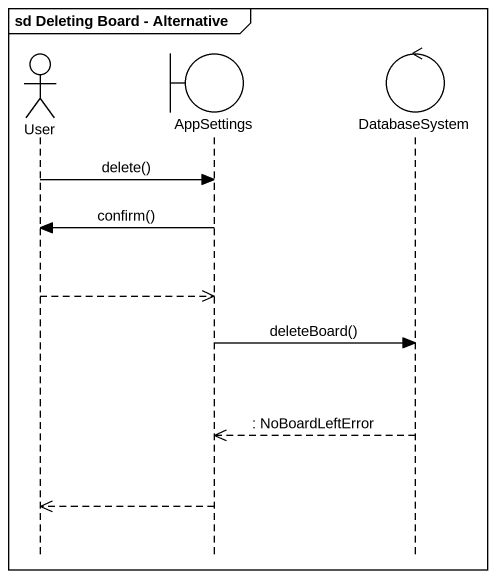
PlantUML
@startuml
mainframe sd Deleting Board - Alternative
hide footbox
actor User
boundary AppSettings
control DatabaseSystem

User -> AppSettings : delete()
AppSettings -> User : confirm()
User -->> AppSettings
AppSettings -> DatabaseSystem : deleteBoard()
DatabaseSystem -->> AppSettings : : NoBoardLeftError
AppSettings -->> User
@enduml
